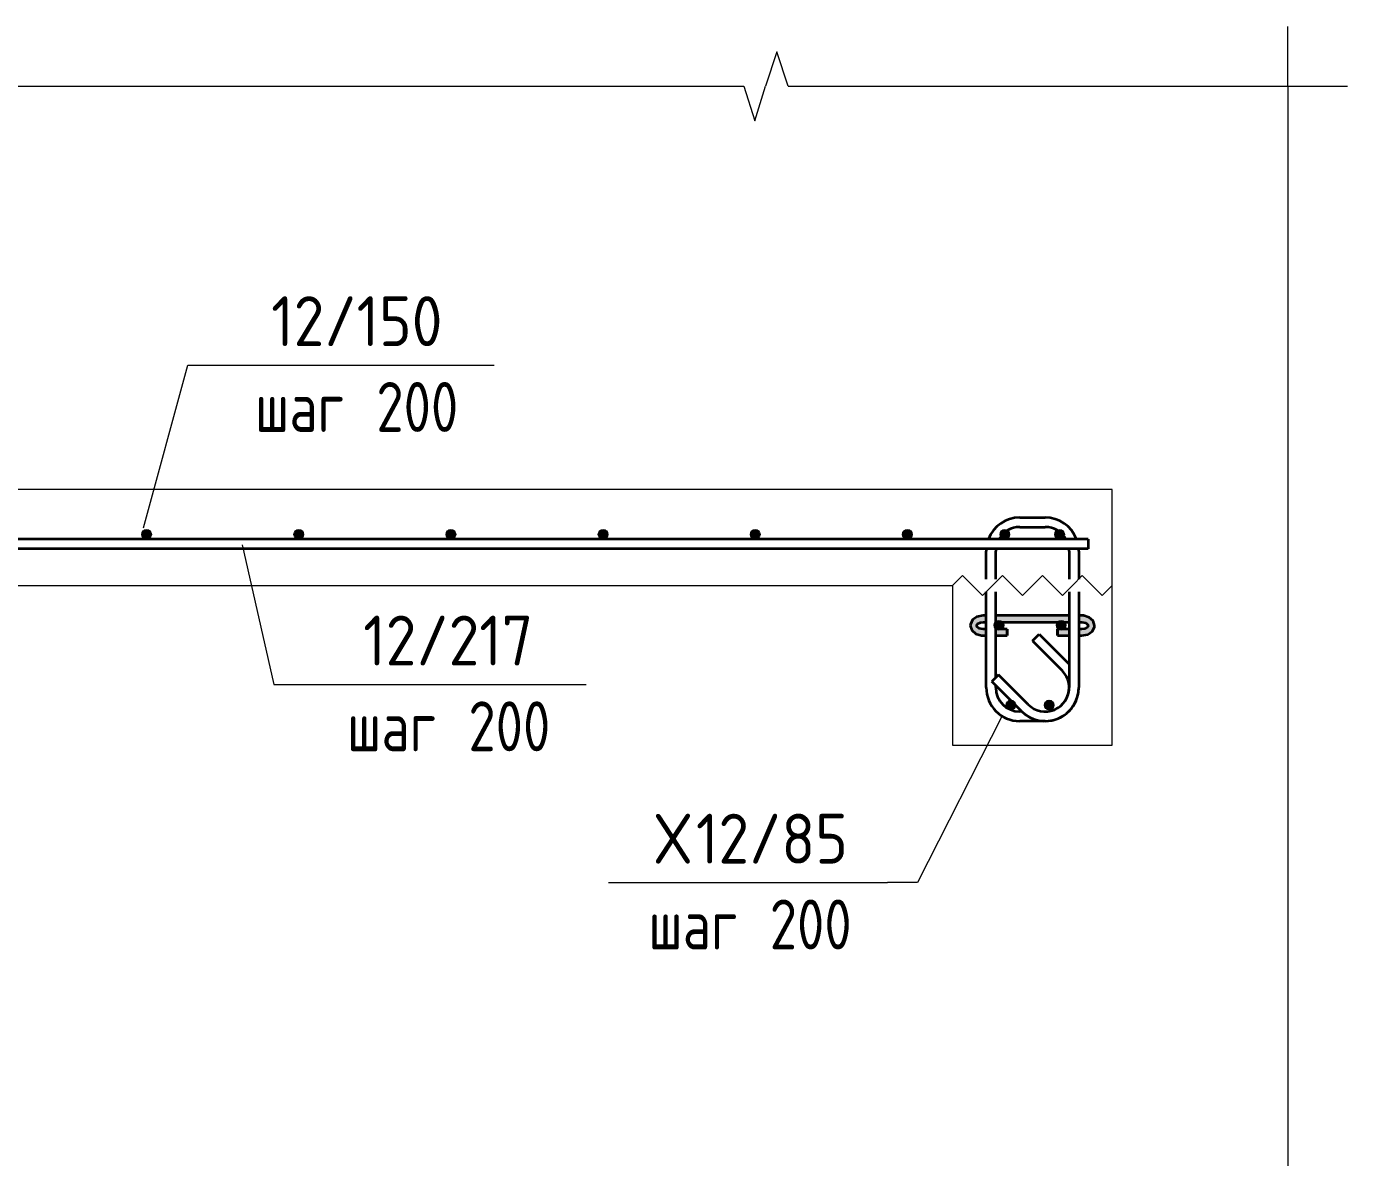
# Model space of a CAD drawing. Header units: millimetres. Extents: x -737 to 48133, y -5064 to 36443.
# Drawn here: x 34117 to 35773, y 2203 to 3620 of the extents above; entities that cross this region are included whole.
import ezdxf

# ---------------------------------------------------------------- set-up
doc = ezdxf.new("R2010")
doc.units = ezdxf.units.MM
for name, color, linetype, lineweight in [('AA_Oformlenie', 7, 'Continuous', 9), ('AA_Vinoska', 7, 'Continuous', 9), ('AF_Perekritie_Опалубка', 253, 'Continuous', 20), ('AF_Stena_Опалубка', 253, 'Continuous', 20), ('KR_Armatura', 7, 'Continuous', 20), ('KR_Armatura_Tonkie', 7, 'Continuous', 20)]:
    doc.layers.add(name, color=color, linetype=linetype, lineweight=lineweight)
doc.styles.add('ISOCPEUR_6', font='isocpeur.TTF', dxfattribs={"width": 0.9, "height": 62.5})
doc.styles.add('ISOCPEUR_8', font='isocpeur.TTF', dxfattribs={"width": 0.8, "height": 62.5})

# ---------------------------------------------------------------- blocks, each defined once
blk = doc.blocks.new('261_Шпилька массив _НесАрм_РабПлоск_ - 8 А240-4157773-1-1 Армирование')
at = {"layer": 'KR_Armatura_Tonkie', "lineweight": 35}
h = blk.add_hatch(color=256, dxfattribs=at)
h.paths.add_polyline_path([(-32441.9, 2864), (-32441.9, 2865.2), (-32447.7, 2866.5), (-32449.1, 2867.6), (-32448.8, 2866.8), (-32445.3, 2864.6)])
h.paths.add_polyline_path([(-32456.7, 2874), (-32453.2, 2877.7), (-32447.5, 2880.2), (-32441.9, 2881), (-32441.9, 2882.1), (-32449.4, 2880.7), (-32454.3, 2877.6)])
h = blk.add_hatch(color=256, dxfattribs=at)
h.paths.add_polyline_path([(-32438, 2881), (-32438, 2882.1), (-32441.9, 2882), (-32441.9, 2881)])
h.paths.add_polyline_path([(-32426, 2881), (-32334, 2881), (-32334, 2882.1), (-32426, 2882), (-32426, 2881.1)])
h.paths.add_polyline_path([(-32322, 2881), (-32318.1, 2881), (-32318.1, 2882.1), (-32322, 2882), (-32322, 2881.6)])
h = blk.add_hatch(color=256, dxfattribs=at)
h.paths.add_polyline_path([(-32318.1, 2864), (-32313.6, 2865.1), (-32311.1, 2866.9), (-32311.2, 2867.5), (-32311.9, 2866.6), (-32318.1, 2865), (-32318.1, 2864.6)])
h.paths.add_polyline_path([(-32303.3, 2874), (-32306.1, 2877.3), (-32310.6, 2880.5), (-32312, 2881.2), (-32318.1, 2882), (-32318.1, 2881), (-32311.5, 2879.9), (-32306.8, 2877.7)])
for points in [[(-32441.9, 2857.2), (-32441.9, 2864), (-32446.4, 2865.1), (-32448.8, 2866.8), (-32449.9, 2869.6), (-32449.1, 2871.6), (-32441.9, 2874.3), (-32441.9, 2881), (-32448.5, 2879.9), (-32453.2, 2877.7), (-32456.7, 2874), (-32457.9, 2869.7), (-32456.6, 2865.1), (-32454.3, 2861.7), (-32449.4, 2858.6), (-32444.4, 2857.7)], [(-32318.1, 2857.2), (-32311.9, 2858.2), (-32309.4, 2859.4), (-32306.1, 2862), (-32303.3, 2865.3), (-32302.1, 2869.7), (-32303.3, 2874), (-32306.8, 2877.7), (-32312.2, 2880.1), (-32318.1, 2881), (-32318.1, 2874.1), (-32311.9, 2872.7), (-32310.6, 2870.9), (-32310.1, 2869.7), (-32311.2, 2866.8), (-32314.6, 2864.7), (-32318.1, 2864), (-32318.1, 2857.3)]]:
    blk.add_hatch(color=256, dxfattribs=at).paths.add_polyline_path(points)
h = blk.add_hatch(color=256, dxfattribs=at)
h.paths.add_polyline_path([(-32334, 2874.1), (-32334, 2881), (-32426, 2880.9), (-32426, 2874.1), (-32343.1, 2874.1)])
h.paths.add_polyline_path([(-32438, 2874.1), (-32438, 2881), (-32441.9, 2881), (-32441.9, 2874.1), (-32439.7, 2874.1)])
h.paths.add_polyline_path([(-32318.1, 2874.1), (-32318.1, 2881), (-32322, 2881), (-32322, 2874.1)])
h = blk.add_hatch(color=256, dxfattribs=at)
h.paths.add_polyline_path([(-32438, 2864), (-32438, 2865.2), (-32441.9, 2865), (-32441.9, 2864), (-32438.1, 2864)])
h.paths.add_polyline_path([(-32426, 2864), (-32411.6, 2864), (-32411.6, 2865.2), (-32426, 2865), (-32426, 2864.3)])
h = blk.add_hatch(color=256, dxfattribs=at)
h.paths.add_polyline_path([(-32348.4, 2864), (-32334, 2864.1), (-32334, 2865.2), (-32348.4, 2865), (-32348.4, 2864.6)])
h.paths.add_polyline_path([(-32318.1, 2864), (-32318.1, 2865.2), (-32322, 2865), (-32322, 2864), (-32319.4, 2864)])
h = blk.add_hatch(color=256, dxfattribs=at)
h.paths.add_polyline_path([(-32438, 2857.2), (-32438.1, 2864), (-32441.9, 2864), (-32441.9, 2857.2)])
h.paths.add_polyline_path([(-32411.6, 2857.2), (-32411.6, 2864), (-32426, 2864), (-32426, 2857.2)])
h = blk.add_hatch(color=256, dxfattribs=at)
h.paths.add_polyline_path([(-32334, 2857.2), (-32334, 2864), (-32348.4, 2864), (-32348.4, 2857.2), (-32343.1, 2857.2)])
h.paths.add_polyline_path([(-32318.1, 2857.2), (-32318.1, 2864), (-32322, 2863.9), (-32322, 2857.2)])
for p, q in [((-32438, 2882.1), (-32441.9, 2882.1)), ((-32334, 2882.1), (-32426, 2882.1)), ((-32318.1, 2882.1), (-32322, 2882.1)), ((-32441.9, 2874.1), (-32438, 2874.1)), ((-32438, 2865.2), (-32441.9, 2865.2)), ((-32426, 2874.1), (-32334, 2874.1)), ((-32411.6, 2865.2), (-32426, 2865.2)), ((-32411.6, 2865.2), (-32411.6, 2864)), ((-32411.6, 2858.3), (-32411.6, 2865)), ((-32334, 2865.2), (-32348.4, 2865.2)), ((-32348.4, 2864), (-32348.4, 2865.2)), ((-32348.4, 2865), (-32348.4, 2858.3)), ((-32322, 2874.1), (-32318.1, 2874.1)), ((-32318.1, 2865.2), (-32322, 2865.2)), ((-32441.9, 2857.2), (-32438, 2857.2)), ((-32426, 2857.2), (-32411.6, 2857.2)), ((-32411.6, 2864), (-32411.6, 2857.2)), ((-32411.6, 2857.3), (-32411.6, 2858.3)), ((-32348.4, 2857.2), (-32348.4, 2864)), ((-32348.4, 2858.3), (-32348.4, 2857.3)), ((-32348.4, 2857.2), (-32334, 2857.2)), ((-32322, 2857.2), (-32318.1, 2857.2))]:
    blk.add_line(p, q, dxfattribs=at)
at = {"layer": 'KR_Armatura_Tonkie', "lineweight": 35, "flags": 128}
for points in [[(-32441.9, 2882.1), (-32449.5, 2880.7), (-32455.1, 2876.8), (-32457.8, 2871.2), (-32457.9, 2869.7)], [(-32302.1, 2869.7), (-32303.9, 2875.5), (-32308.9, 2879.9), (-32316.2, 2882.1), (-32318.1, 2882.1)], [(-32457.9, 2869.7), (-32456.1, 2863.8), (-32451.1, 2859.4), (-32443.8, 2857.3), (-32441.9, 2857.2)], [(-32449.9, 2869.7), (-32449, 2871.7), (-32445.2, 2873.7), (-32441.9, 2874.1)], [(-32441.9, 2865.2), (-32446.9, 2866.2), (-32449.6, 2868.5), (-32449.9, 2869.7)], [(-32318.1, 2874.1), (-32313.1, 2873.1), (-32310.4, 2870.8), (-32310.1, 2869.7)], [(-32318.1, 2857.2), (-32310.5, 2858.6), (-32304.9, 2862.5), (-32302.2, 2868.1), (-32302.1, 2869.7)], [(-32310.1, 2869.7), (-32311, 2867.7), (-32314.8, 2865.6), (-32318.1, 2865.2)]]:
    blk.add_lwpolyline(points, dxfattribs=at)
blk = doc.blocks.new('Последовательность узлов - 3мм масшт20 маскировка-904226-1-1 Армирование')
at = {"layer": 'AA_Oformlenie'}
for p, q in [((-34510, 2920), (-34497.5, 2932.5)), ((-34472.5, 2907.5), (-34497.5, 2932.5)), ((-34460, 2920), (-34447.5, 2932.5)), ((-34422.5, 2907.5), (-34447.5, 2932.5)), ((-34410, 2920), (-34397.5, 2932.5)), ((-34372.5, 2907.5), (-34397.5, 2932.5)), ((-34360, 2920), (-34347.5, 2932.5)), ((-34322.5, 2907.5), (-34347.5, 2932.5)), ((-34460, 2920), (-34472.5, 2907.5)), ((-34410, 2920), (-34422.5, 2907.5)), ((-34360, 2920), (-34372.5, 2907.5)), ((-34310, 2920), (-34322.5, 2907.5))]:
    blk.add_line(p, q, dxfattribs=at)
blk = doc.blocks.new('011_Прямоугольник обрыва _ЭлУзла_ - 011_Прямоугольник обрыва _ЭлУзла_-4158659-1-1 Армирование')
at = {"layer": 'AA_Oformlenie'}
for p, q in [((-33995.1, 3545.5), (-32741.9, 3545.5)), ((-32686.3, 3545.5), (-32060, 3545.5)), ((-32060, 3545.5), (-32060, 1842.3))]:
    blk.add_line(p, q, dxfattribs=at)
blk = doc.blocks.new('042_М_Арматуры - Диам длина поз _ Комментарий-3662934-1-1 Армирование')
at = {"layer": 'AA_Vinoska'}
blk.add_line((-33404.6, 3196.1), (-33054.6, 3196.1), dxfattribs=at)

msp = doc.modelspace()

# ---------------------------------------------------------------- hatches: boundary and pattern name
at = {"layer": 'KR_Armatura'}
h = msp.add_hatch(color=256, dxfattribs=at)
edge = h.paths.add_edge_path()
edge.add_arc((34267.7692, 2984), 6, 0, 360)
for points in [[(34264.7692, 2978.8038), (34270.7692, 2978.8038), (34273.7692, 2984), (34270.7692, 2989.1962), (34264.7692, 2989.1962), (34261.7692, 2984)], [(34455.4965, 2978.8038), (34461.4965, 2978.8038), (34464.4965, 2984), (34461.4965, 2989.1962), (34455.4965, 2989.1962), (34452.4965, 2984)], [(34646.2237, 2978.8038), (34652.2237, 2978.8038), (34655.2237, 2984), (34652.2237, 2989.1962), (34646.2237, 2989.1962), (34643.2237, 2984)], [(34836.951, 2978.8038), (34842.951, 2978.8038), (34845.951, 2984), (34842.951, 2989.1962), (34836.951, 2989.1962), (34833.951, 2984)], [(35027.6783, 2978.8038), (35033.6783, 2978.8038), (35036.6783, 2984), (35033.6783, 2989.1962), (35027.6783, 2989.1962), (35024.6783, 2984)], [(35218.4055, 2978.8038), (35224.4055, 2978.8038), (35227.4055, 2984), (35224.4055, 2989.1962), (35218.4055, 2989.1962), (35215.4055, 2984)], [(35346.5309, 2978.8038), (35349.5309, 2984), (35346.5309, 2989.1962), (35340.5309, 2989.1962), (35337.5309, 2984), (35340.5309, 2978.8038)], [(35409.1328, 2978.8038), (35415.1328, 2978.8038), (35418.1328, 2984), (35415.1328, 2989.1962), (35409.1328, 2989.1962), (35406.1328, 2984)], [(35339.1328, 2864.8038), (35342.1328, 2870), (35339.1328, 2875.1962), (35333.1328, 2875.1962), (35330.1328, 2870), (35333.1328, 2864.8038)], [(35415.0324, 2864.8038), (35417.1328, 2864.8038), (35420.1328, 2870), (35417.1328, 2875.1962), (35411.1328, 2875.1962), (35408.1328, 2870), (35411.1328, 2864.8038)], [(35354.1328, 2764.8038), (35357.1328, 2770), (35354.1328, 2775.1962), (35348.1328, 2775.1962), (35345.1328, 2770), (35348.1328, 2764.8038)], [(35396.1328, 2764.8038), (35402.1328, 2764.8038), (35405.1328, 2770), (35402.1328, 2775.1962), (35396.1328, 2775.1962), (35393.1328, 2770)]]:
    msp.add_hatch(color=256, dxfattribs=at).paths.add_polyline_path(points)
h = msp.add_hatch(color=256, dxfattribs=at)
edge = h.paths.add_edge_path()
edge.add_arc((34458.4965, 2984), 6, 0, 360)
h = msp.add_hatch(color=256, dxfattribs=at)
edge = h.paths.add_edge_path()
edge.add_arc((34649.2237, 2984), 6, 0, 360)
h = msp.add_hatch(color=256, dxfattribs=at)
edge = h.paths.add_edge_path()
edge.add_arc((34839.951, 2984), 6, 0, 360)
h = msp.add_hatch(color=256, dxfattribs=at)
edge = h.paths.add_edge_path()
edge.add_arc((35030.6783, 2984), 6, 0, 360)
h = msp.add_hatch(color=256, dxfattribs=at)
edge = h.paths.add_edge_path()
edge.add_arc((35221.4055, 2984), 6, 0, 360)
h = msp.add_hatch(color=256, dxfattribs=at)
edge = h.paths.add_edge_path()
edge.add_arc((35343.5309, 2984), 6, 0, 360)
h = msp.add_hatch(color=256, dxfattribs=at)
edge = h.paths.add_edge_path()
edge.add_arc((35412.1328, 2984), 6, 0, 360)
h = msp.add_hatch(color=256, dxfattribs=at)
edge = h.paths.add_edge_path()
edge.add_arc((35336.1328, 2870), 6, 0, 360)
h = msp.add_hatch(color=256, dxfattribs=at)
edge = h.paths.add_edge_path()
edge.add_arc((35414.1328, 2870), 6, 0, 360)
h = msp.add_hatch(color=256, dxfattribs=at)
edge = h.paths.add_edge_path()
edge.add_arc((35351.1328, 2770), 6, 0, 360)
h = msp.add_hatch(color=256, dxfattribs=at)
edge = h.paths.add_edge_path()
edge.add_arc((35399.1328, 2770), 6, 0, 360)

# ---------------------------------------------------------------- linework, layer by layer
at = {"layer": 'AA_Vinoska'}
for p, q in [((35698.1328, 3545.4732), (35698.1328, 3620.4732)), ((35057.7839, 3588.7983), (35043.7067, 3545.4732)), ((35071.861, 3545.4732), (35057.7839, 3588.7983)), ((35016.2067, 3545.4732), (35029.9567, 3502.1719)), ((35029.9567, 3502.1719), (35043.7067, 3545.4732)), ((35698.1328, 3545.4732), (35773.1328, 3545.4732)), ((34263.8201, 2992.2402), (34319.275, 3196.1087)), ((34319.275, 3196.1087), (34353.5246, 3196.1087)), ((34387.7741, 2970.7827), (34427.4315, 2795.9297)), ((34427.4315, 2795.9297), (34468.8915, 2795.9297)), ((35339.6379, 2755.7884), (35233.9149, 2547.6431)), ((35233.9149, 2547.6431), (35196.6009, 2547.6431))]:
    msp.add_line(p, q, dxfattribs=at)
at = {"layer": 'AF_Perekritie_Опалубка'}
for p, q in [((35478.1328, 3040), (33248.1328, 3040)), ((35478.1328, 2920), (35478.1328, 3040)), ((33448.1328, 2920), (35278.1328, 2920))]:
    msp.add_line(p, q, dxfattribs=at)
at = {"layer": 'AF_Stena_Опалубка'}
for p, q in [((35278.1328, 2920), (35278.1328, 2720)), ((35478.1328, 2720), (35478.1328, 2920)), ((35278.1328, 2720), (35478.1328, 2720))]:
    msp.add_line(p, q, dxfattribs=at)
at = {"layer": 'KR_Armatura'}
for p, q in [((34264.7692, 2989.1962), (34261.7692, 2984)), ((34261.7692, 2984), (34264.7692, 2978.8038)), ((34270.7692, 2989.1962), (34264.7692, 2989.1962)), ((34273.7692, 2984), (34270.7692, 2989.1962)), ((34270.7692, 2978.8038), (34273.7692, 2984)), ((34455.4965, 2989.1962), (34452.4965, 2984)), ((34452.4965, 2984), (34455.4965, 2978.8038)), ((34461.4965, 2989.1962), (34455.4965, 2989.1962)), ((34464.4965, 2984), (34461.4965, 2989.1962)), ((34461.4965, 2978.8038), (34464.4965, 2984)), ((34646.2237, 2989.1962), (34643.2237, 2984)), ((34643.2237, 2984), (34646.2237, 2978.8038)), ((34652.2237, 2989.1962), (34646.2237, 2989.1962)), ((34655.2237, 2984), (34652.2237, 2989.1962)), ((34652.2237, 2978.8038), (34655.2237, 2984)), ((34836.951, 2989.1962), (34833.951, 2984)), ((34833.951, 2984), (34836.951, 2978.8038)), ((34842.951, 2989.1962), (34836.951, 2989.1962)), ((34845.951, 2984), (34842.951, 2989.1962)), ((34842.951, 2978.8038), (34845.951, 2984)), ((35027.6783, 2989.1962), (35024.6783, 2984)), ((35024.6783, 2984), (35027.6783, 2978.8038)), ((35033.6783, 2989.1962), (35027.6783, 2989.1962)), ((35036.6783, 2984), (35033.6783, 2989.1962)), ((35033.6783, 2978.8038), (35036.6783, 2984)), ((35218.4055, 2989.1962), (35215.4055, 2984)), ((35215.4055, 2984), (35218.4055, 2978.8038)), ((35224.4055, 2989.1962), (35218.4055, 2989.1962)), ((35227.4055, 2984), (35224.4055, 2989.1962)), ((35224.4055, 2978.8038), (35227.4055, 2984)), ((35340.5309, 2989.1962), (35337.5309, 2984)), ((35337.5309, 2984), (35340.5309, 2978.8038)), ((35346.5309, 2989.1962), (35340.5309, 2989.1962)), ((35349.5309, 2984), (35346.5309, 2989.1962)), ((35346.5309, 2978.8038), (35349.5309, 2984)), ((35409.1328, 2989.1962), (35406.1328, 2984)), ((35406.1328, 2984), (35409.1328, 2978.8038)), ((35415.1328, 2989.1962), (35409.1328, 2989.1962)), ((35418.1328, 2984), (35415.1328, 2989.1962)), ((35415.1328, 2978.8038), (35418.1328, 2984)), ((34264.7692, 2978.8038), (34270.7692, 2978.8038)), ((34455.4965, 2978.8038), (34461.4965, 2978.8038)), ((34646.2237, 2978.8038), (34652.2237, 2978.8038)), ((34836.951, 2978.8038), (34842.951, 2978.8038)), ((35027.6783, 2978.8038), (35033.6783, 2978.8038)), ((35218.4055, 2978.8038), (35224.4055, 2978.8038)), ((35340.5309, 2978.8038), (35346.5309, 2978.8038)), ((35409.1328, 2978.8038), (35415.1328, 2978.8038)), ((35333.1328, 2875.1962), (35330.1328, 2870)), ((35330.1328, 2870), (35333.1328, 2864.8038)), ((35339.1328, 2875.1962), (35333.1328, 2875.1962)), ((35342.1328, 2870), (35339.1328, 2875.1962)), ((35339.1328, 2864.8038), (35342.1328, 2870)), ((35411.1328, 2875.1962), (35408.1328, 2870)), ((35408.1328, 2870), (35411.1328, 2864.8038)), ((35417.1328, 2875.1962), (35411.1328, 2875.1962)), ((35420.1328, 2870), (35417.1328, 2875.1962)), ((35417.1328, 2864.8038), (35420.1328, 2870)), ((35333.1328, 2864.8038), (35339.1328, 2864.8038)), ((35411.1328, 2864.8038), (35415.0324, 2864.8038)), ((35415.0324, 2864.8038), (35417.1328, 2864.8038)), ((35348.1328, 2775.1962), (35345.1328, 2770)), ((35345.1328, 2770), (35348.1328, 2764.8038)), ((35354.1328, 2775.1962), (35348.1328, 2775.1962)), ((35357.1328, 2770), (35354.1328, 2775.1962)), ((35354.1328, 2764.8038), (35357.1328, 2770)), ((35396.1328, 2775.1962), (35393.1328, 2770)), ((35393.1328, 2770), (35396.1328, 2764.8038)), ((35402.1328, 2775.1962), (35396.1328, 2775.1962)), ((35405.1328, 2770), (35402.1328, 2775.1962)), ((35402.1328, 2764.8038), (35405.1328, 2770)), ((35348.1328, 2764.8038), (35354.1328, 2764.8038)), ((35396.1328, 2764.8038), (35402.1328, 2764.8038))]:
    msp.add_line(p, q, dxfattribs=at)
for centre in [(34267.7692, 2984), (34458.4965, 2984), (34649.2237, 2984), (34839.951, 2984), (35030.6783, 2984), (35221.4055, 2984), (35343.5309, 2984), (35412.1328, 2984), (35336.1328, 2870), (35414.1328, 2870), (35351.1328, 2770), (35399.1328, 2770)]:
    msp.add_circle(centre, 6, dxfattribs=at)
at = {"layer": 'KR_Armatura_Tonkie', "lineweight": 35}
for p, q in [((35362.1328, 3005.0556), (35394.1328, 3005.0556)), ((35362.1328, 2993.0556), (35394.1328, 2993.0556)), ((35448.1328, 2978), (33278.1328, 2978)), ((35448.1328, 2966), (33278.1328, 2966)), ((35448.1328, 2978), (35448.1328, 2966)), ((35320.1328, 2928), (35320.1328, 2963.0556)), ((35332.1328, 2928), (35332.1328, 2963.0556)), ((35424.1328, 2963.0556), (35424.1328, 2928)), ((35436.1328, 2963.0556), (35436.1328, 2928)), ((35320.1328, 2792), (35320.1328, 2912)), ((35332.1328, 2804.3311), (35332.1328, 2912)), ((35424.1328, 2912), (35424.1328, 2792)), ((35436.1328, 2912), (35436.1328, 2792)), ((35378.1805, 2850.3787), (35386.6658, 2858.864)), ((35378.1805, 2850.3787), (35415.346, 2813.2132)), ((35386.6658, 2858.864), (35423.8313, 2821.6985)), ((35335.7541, 2807.9523), (35327.2688, 2799.467)), ((35364.4343, 2762.3015), (35327.2688, 2799.467)), ((35372.9196, 2770.7868), (35335.7541, 2807.9523)), ((35332.1328, 2792), (35332.1328, 2794.603)), ((35364.8273, 2762), (35362.1328, 2762)), ((35394.1328, 2750), (35362.1328, 2750))]:
    msp.add_line(p, q, dxfattribs=at)
for centre, radius, start, end in [((35362.1328, 2963.0556), 42, 90, 158.9671119), ((35394.1328, 2963.0556), 42, 21.0328881, 90), ((35362.1328, 2963.0556), 30, 90, 150), ((35394.1328, 2963.0556), 30, 30, 90), ((35362.1328, 2963.0556), 42, 175.9369717, 180), ((35362.1328, 2963.0556), 30, 174.3117604, 180), ((35394.1328, 2963.0556), 30, 0, 5.6882396), ((35394.1328, 2963.0556), 42, 0, 4.0630283), ((35394.1328, 2792), 42, 44.3223954, 45), ((35394.1328, 2792), 30, 270, 45), ((35362.1328, 2792), 42, 180, 270), ((35362.1328, 2792), 30, 180, 270), ((35394.1328, 2792), 42, 225, 0), ((35394.1328, 2792), 30, 225, 360), ((35394.1328, 2792), 42, 270, 360)]:
    msp.add_arc(centre, radius, start, end, dxfattribs=at)

# ---------------------------------------------------------------- block references
at = {"layer": 'AA_Oformlenie'}
for name, p in [('011_Прямоугольник обрыва _ЭлУзла_ - 011_Прямоугольник обрыва _ЭлУзла_-4158659-1-1 Армирование', (67758.1328, 0)), ('Последовательность узлов - 3мм масшт20 маскировка-904226-1-1 Армирование', (69788.1328, 0))]:
    msp.add_blockref(name, p, dxfattribs=at)
at = {"layer": 'AA_Vinoska'}
for p in [(67758.1328, 0), (67873.4997, -400.179), (68251.2092, -648.4656)]:
    msp.add_blockref('042_М_Арматуры - Диам длина поз _ Комментарий-3662934-1-1 Армирование', p, dxfattribs=at)
at = {"layer": 'KR_Armatura_Tonkie', "lineweight": 35}
msp.add_blockref('261_Шпилька массив _НесАрм_РабПлоск_ - 8 А240-4157773-1-1 Армирование', (67758.1328, 0), dxfattribs=at)

# ---------------------------------------------------------------- texts
at = {"layer": 'AA_Vinoska', "char_height": 62.5, "attachment_point": 1}
for s, insert, width, style in [('12/150', (34423.9156, 3282.3649), 263.354344, 'ISOCPEUR_6'), (' 200', (34523.951, 3174.8886), 166.751, 'ISOCPEUR_8'), ('шаг', (34403.5656, 3174.8886), 145.907125, 'ISOCPEUR_8'), ('12/217', (34539.2825, 2882.1859), 263.354344, 'ISOCPEUR_6'), (' 200', (34639.3179, 2774.7096), 166.751, 'ISOCPEUR_8'), ('шаг', (34518.9325, 2774.7096), 145.907125, 'ISOCPEUR_8'), ('\\fISOCPEUR|b0|i0|c204|p34|;\\W.9;Х', (34905.7419, 2633.8993), 61.329094, 'ISOCPEUR_6'), ('12/85', (34956.3435, 2633.8993), 229.082203, 'ISOCPEUR_6'), (' 200', (35017.0274, 2526.423), 166.751, 'ISOCPEUR_8'), ('шаг', (34896.6419, 2526.423), 145.907125, 'ISOCPEUR_8')]:
    msp.add_mtext(s, dxfattribs=dict(at, insert=insert, width=width, style=style))

doc.saveas('drawing.dxf')
